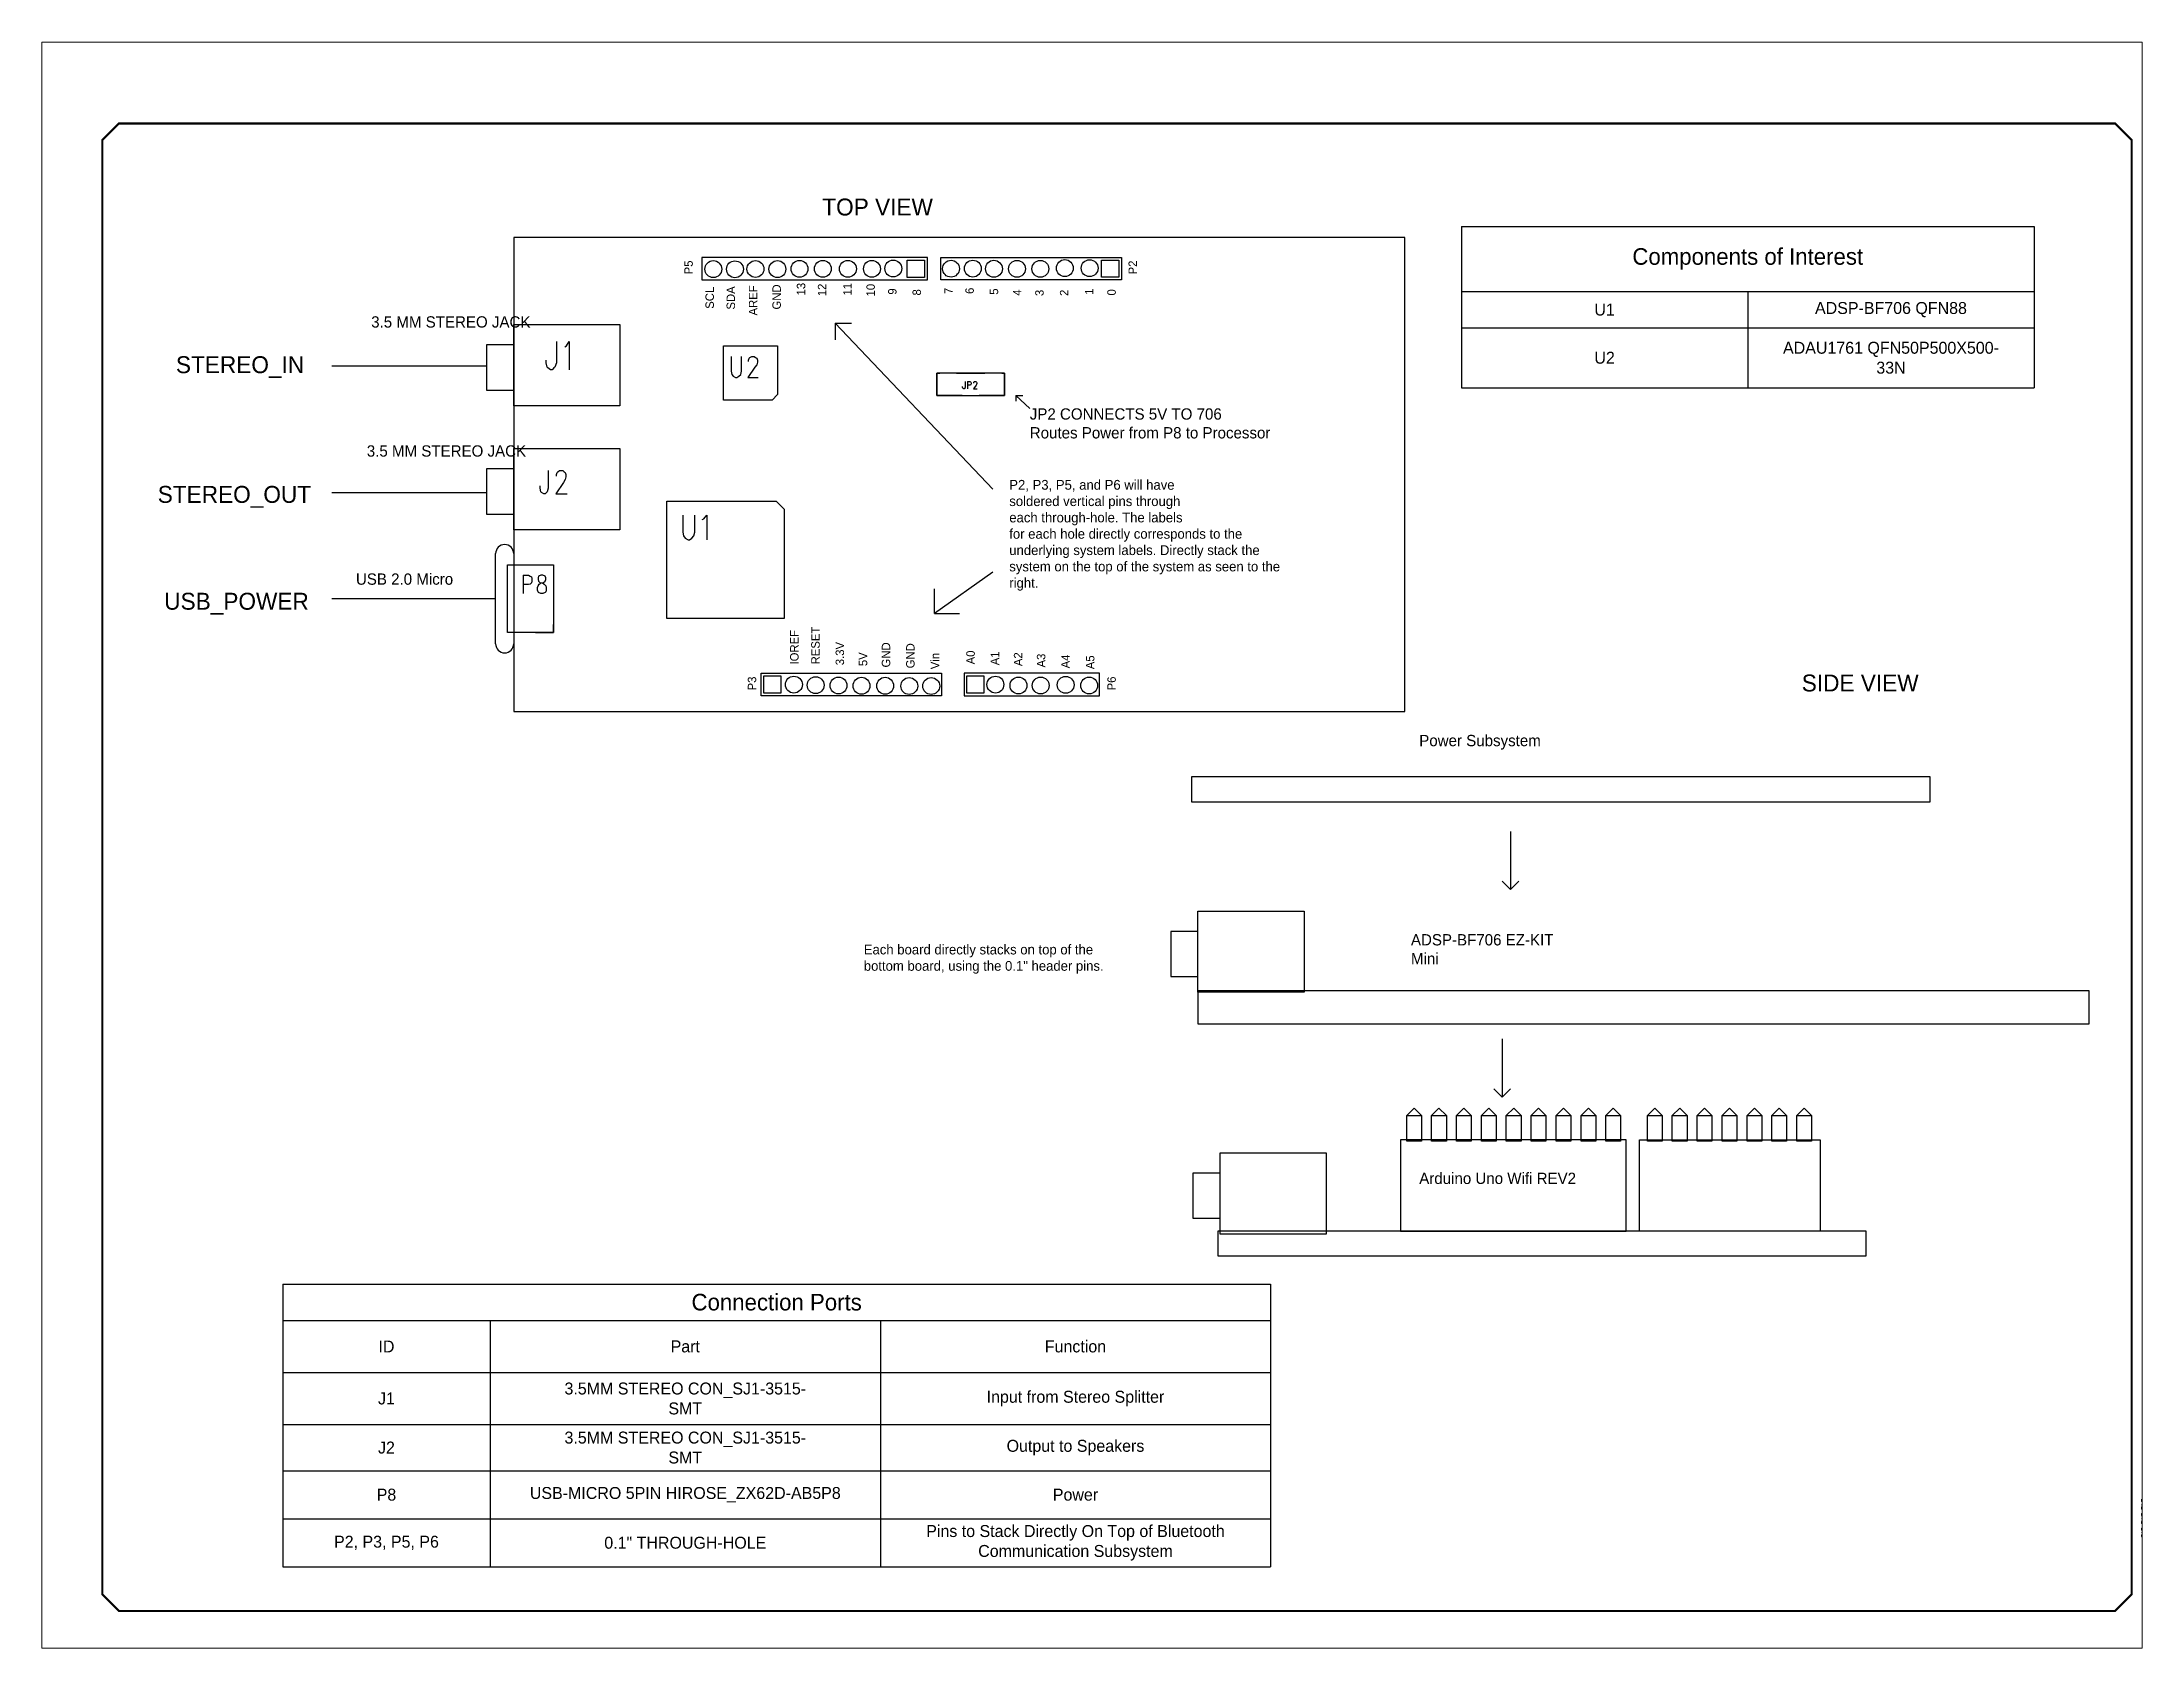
# Paper-space layout 'Layout1' of a CAD drawing. Header units: inches. Extents: x 0 to 10.5, y 0 to 8.
# The model-space entities are those that its viewports show. They can reach past a viewport. Long polylines and large blocks are cut down to what shows.
import ezdxf
from ezdxf.enums import TextEntityAlignment as Align

# ---------------------------------------------------------------- set-up
doc = ezdxf.new("R2010")
doc.units = ezdxf.units.IN
doc.header["$MEASUREMENT"] = 0
for name, color, linetype in [('LAYNR1', 2, 'Continuous'), ('TITLE', 7, 'Continuous'), ('WIRES', 7, 'Continuous')]:
    doc.layers.add(name, color=color, linetype=linetype)
doc.styles.add('ITALIC', font='ITALIC')
doc.styles.add('SIMPLEX', font='SIMPLEX')

# ---------------------------------------------------------------- blocks, each defined once
blk = doc.blocks.new('NO_NUM_acade_title')
at = {"layer": 'TITLE'}
for p, q in [((30.594, 22.177), (30.594, 20.781)), ((30.594, 0.281), (30.594, 2.214))]:
    blk.add_line(p, q, dxfattribs=at)
at = {"layer": 'TITLE', "const_width": 0.0312}
blk.add_lwpolyline([(30.594, 0.281), (30.594, 22.177), (30.344, 22.427), (0.281, 22.427), (0.031, 22.177), (0.031, 0.281), (0.281, 0.031), (30.344, 0.031)], close=True, dxfattribs=at)
at = {"layer": 'TITLE', "color": 1, "style": 'SIMPLEX'}
blk.add_text('CAD DWG FILE', height=0.0625, rotation=90, dxfattribs=at).set_placement((30.802, 1.13))
at = {"layer": 'TITLE', "color": 1, "style": 'ITALIC'}
for tag, height, p in [('TITLE#1', 0.125, (32.156, 3.406)), ('TITLE#2', 0.125, (32.156, 3.204)), ('TITLE#3', 0.125, (32.156, 3.001)), ('TITLE#4', 0.125, (32.156, 2.799)), ('DWG#', 0.2, (32.156, 0.826))]:
    blk.add_attdef(tag, text='', height=height, dxfattribs=at).set_placement(p, align=Align.CENTER)
at = {"layer": 'TITLE', "color": 1, "style": 'SIMPLEX'}
blk.add_attdef('CAD#', (30.826, 1.958), '', height=0.0938, rotation=90, dxfattribs=at)
at = {"layer": 'TITLE', "color": 1}
for tag, p, height, style in [('ENGINEER', (31.237, 1.958), 0.0938, 'ITALIC'), ('CHKDBY', (32.424, 1.958), 0.0938, 'ITALIC'), ('JOB#', (31.464, 1.644), 0.0938, 'SIMPLEX'), ('DRAWNBY', (32.494, 1.644), 0.0938, 'ITALIC'), ('SCALE', (31.353, 1.344), 0.0938, 'SIMPLEX'), ('DATE', (32.408, 1.344), 0.0938, 'SIMPLEX'), ('SHTS', (32.532, 0.25), 0.2, 'ITALIC')]:
    blk.add_attdef(tag, p, '', height=height, dxfattribs=dict(at, style=style))
at = {"layer": 'TITLE', "color": 1, "style": 'ITALIC'}
blk.add_attdef('SH#', text='', height=0.2, dxfattribs=at).set_placement((31.881, 0.25), align=Align.RIGHT)
at = {"layer": 'TITLE', "color": 7, "flags": 9}
blk.add_attdef('WD_TB', (31.219, 0.031), '', height=0.125, dxfattribs=at)
blk = doc.blocks.new('*T7')
at = {"color": 0, "linetype": 'ByBlock', "lineweight": -2, "transparency": 16777216}
for p, q in [((0, 0), (14.875, 0)), ((0, 0), (0, -4.258)), ((14.875, 0), (14.875, -4.258)), ((0, -0.548), (14.875, -0.548)), ((3.125, -0.548), (3.125, -4.258)), ((9, -0.548), (9, -4.258)), ((0, -1.332), (14.875, -1.332)), ((0, -2.116), (14.875, -2.116)), ((0, -2.81), (14.875, -2.81)), ((0, -3.534), (14.875, -3.534)), ((0, -4.258), (14.875, -4.258))]:
    blk.add_line(p, q, dxfattribs=at)
at = {"color": 0, "transparency": 16777216, "attachment_point": 5}
for s, insert, char_height, width in [('Connection Ports', (7.438, -0.274), 0.25, 14.755), ('ID', (1.562, -0.94), 0.18, 3.005), ('Part', (6.062, -0.94), 0.18, 5.755), ('Function', (11.938, -0.94), 0.18, 5.755), ('3.5MM STEREO CON_SJ1-3515-\\PSMT', (6.062, -1.724), 0.18, 5.755), ('J1', (1.562, -1.724), 0.18, 3.005), ('Input from Stereo Splitter', (11.938, -1.724), 0.18, 5.755), ('J2', (1.562, -2.463), 0.18, 3.005), ('3.5MM STEREO CON_SJ1-3515-\\PSMT', (6.062, -2.463), 0.18, 5.755), ('Output to Speakers', (11.938, -2.463), 0.18, 5.755), ('P8', (1.562, -3.172), 0.18, 3.005), ('USB-MICRO 5PIN HIROSE_ZX62D-AB5P8', (6.062, -3.172), 0.18, 5.755), ('Power', (11.938, -3.172), 0.18, 5.755), ('P2, P3, P5, P6', (1.562, -3.896), 0.18, 3.005), ('Pins to Stack Directly On Top of Bluetooth Communication Subsystem', (11.938, -3.896), 0.18, 5.755), ('0.1" THROUGH-HOLE', (6.062, -3.896), 0.18, 5.755)]:
    blk.add_mtext(s, dxfattribs=dict(at, insert=insert, char_height=char_height, width=width))
blk = doc.blocks.new('*T8')
at = {"color": 0, "linetype": 'ByBlock', "lineweight": -2, "transparency": 16777216}
for p, q in [((0, 0), (8.625, 0)), ((0, 0), (0, -2.426)), ((8.625, 0), (8.625, -2.426)), ((0, -0.976), (8.625, -0.976)), ((4.312, -0.976), (4.312, -2.426)), ((0, -1.526), (8.625, -1.526)), ((0, -2.426), (8.625, -2.426))]:
    blk.add_line(p, q, dxfattribs=at)
at = {"color": 0, "transparency": 16777216, "attachment_point": 5}
for s, insert, char_height, width in [('Components of Interest', (4.312, -0.488), 0.25, 8.505), ('U1', (2.156, -1.251), 0.18, 4.1925), ('ADSP-BF706 QFN88 ', (6.469, -1.251), 0.18, 4.1925), ('U2', (2.156, -1.976), 0.18, 4.1925), ('ADAU1761 QFN50P500X500-^J33N', (6.469, -1.976), 0.18, 4.1925)]:
    blk.add_mtext(s, dxfattribs=dict(at, insert=insert, char_height=char_height, width=width))

msp = doc.modelspace()

# ---------------------------------------------------------------- linework, layer by layer
for p, q in [((13.442, 16.922), (11.067, 19.422)), ((11.067, 19.422), (11.317, 19.422)), ((11.067, 19.422), (11.067, 19.297)), ((11.067, 19.297), (11.067, 19.172)), ((14, 18.138), (13.788, 18.329)), ((13.788, 18.329), (13.894, 18.329)), ((13.788, 18.329), (13.788, 18.244)), ((13.442, 15.672), (12.567, 15.047)), ((12.567, 15.047), (12.567, 15.422)), ((12.567, 15.047), (12.942, 15.047)), ((21.24, 11.768), (21.24, 10.893)), ((21.24, 10.893), (21.115, 11.018)), ((21.24, 10.893), (21.365, 11.018)), ((21.115, 8.643), (21.115, 7.768)), ((19.676, 7.491), (19.787, 7.602)), ((19.787, 7.602), (19.898, 7.491)), ((20.051, 7.491), (20.162, 7.602)), ((20.162, 7.602), (20.273, 7.491)), ((20.426, 7.491), (20.537, 7.602)), ((20.537, 7.602), (20.648, 7.491)), ((20.801, 7.491), (20.912, 7.602)), ((20.912, 7.602), (21.023, 7.491)), ((21.115, 7.768), (20.99, 7.893)), ((21.115, 7.768), (21.24, 7.893)), ((21.176, 7.491), (21.287, 7.602)), ((21.287, 7.602), (21.398, 7.491)), ((21.551, 7.491), (21.662, 7.602)), ((21.662, 7.602), (21.773, 7.491)), ((21.926, 7.491), (22.037, 7.602)), ((22.037, 7.602), (22.148, 7.491)), ((22.301, 7.491), (22.412, 7.602)), ((22.412, 7.602), (22.523, 7.491)), ((22.676, 7.491), (22.787, 7.602)), ((22.787, 7.602), (22.898, 7.491)), ((23.301, 7.491), (23.412, 7.602)), ((23.412, 7.602), (23.523, 7.491)), ((23.676, 7.491), (23.787, 7.602)), ((23.787, 7.602), (23.898, 7.491)), ((24.051, 7.491), (24.162, 7.602)), ((24.162, 7.602), (24.273, 7.491)), ((24.426, 7.491), (24.537, 7.602)), ((24.537, 7.602), (24.648, 7.491)), ((24.801, 7.491), (24.912, 7.602)), ((24.912, 7.602), (25.023, 7.491)), ((25.176, 7.491), (25.287, 7.602)), ((25.287, 7.602), (25.398, 7.491)), ((25.551, 7.491), (25.662, 7.602)), ((25.662, 7.602), (25.773, 7.491))]:
    msp.add_line(p, q)
for points in [[(19.676, 7.491), (19.898, 7.491), (19.898, 7.102), (19.676, 7.102)], [(20.051, 7.491), (20.273, 7.491), (20.273, 7.102), (20.051, 7.102)], [(20.426, 7.491), (20.648, 7.491), (20.648, 7.102), (20.426, 7.102)], [(20.801, 7.491), (21.023, 7.491), (21.023, 7.102), (20.801, 7.102)], [(21.176, 7.491), (21.398, 7.491), (21.398, 7.102), (21.176, 7.102)], [(21.551, 7.491), (21.773, 7.491), (21.773, 7.102), (21.551, 7.102)], [(21.926, 7.491), (22.148, 7.491), (22.148, 7.102), (21.926, 7.102)], [(22.301, 7.491), (22.523, 7.491), (22.523, 7.102), (22.301, 7.102)], [(22.676, 7.491), (22.898, 7.491), (22.898, 7.102), (22.676, 7.102)], [(23.301, 7.491), (23.523, 7.491), (23.523, 7.102), (23.301, 7.102)], [(23.676, 7.491), (23.898, 7.491), (23.898, 7.102), (23.676, 7.102)], [(24.051, 7.491), (24.273, 7.491), (24.273, 7.102), (24.051, 7.102)], [(24.426, 7.491), (24.648, 7.491), (24.648, 7.102), (24.426, 7.102)], [(24.801, 7.491), (25.023, 7.491), (25.023, 7.102), (24.801, 7.102)], [(25.176, 7.491), (25.398, 7.491), (25.398, 7.102), (25.176, 7.102)], [(25.551, 7.491), (25.773, 7.491), (25.773, 7.102), (25.551, 7.102)]]:
    msp.add_lwpolyline(points, close=True)
for centre in [(9.234, 20.235), (9.56, 20.232), (9.868, 20.236), (10.199, 20.235), (10.532, 20.238), (10.883, 20.239), (11.261, 20.238), (11.623, 20.239), (11.944, 20.243), (12.814, 20.241), (13.142, 20.242), (13.46, 20.24), (13.807, 20.239), (14.159, 20.239), (14.528, 20.25), (14.901, 20.248), (10.448, 13.978), (10.775, 13.97), (11.119, 13.965), (11.466, 13.961), (11.822, 13.961), (12.185, 13.957), (12.516, 13.957), (13.482, 13.978), (13.829, 13.965), (14.164, 13.965), (14.54, 13.974), (14.895, 13.965)]:
    msp.add_circle(centre, 0.127)
at = {"layer": 'LAYNR1', "color": 7}
for points in [[(6.228, 13.573), (19.649, 13.573), (19.649, 20.708), (6.228, 20.708), (6.228, 13.573)], [(12.458, 20.411), (9.06, 20.411), (9.06, 20.071), (12.458, 20.071), (12.458, 20.411)], [(12.413, 20.11), (12.155, 20.11), (12.155, 20.368), (12.413, 20.368), (12.413, 20.11)], [(15.38, 20.071), (12.661, 20.071), (12.661, 20.411), (15.38, 20.411), (15.38, 20.071)], [(15.339, 20.112), (15.081, 20.112), (15.081, 20.37), (15.339, 20.37), (15.339, 20.112)], [(6.228, 19.4), (7.825, 19.4), (7.825, 18.176), (6.228, 18.176), (6.228, 19.4)], [(10.203, 18.346), (10.118, 18.261), (9.388, 18.261), (9.388, 19.077), (10.203, 19.077), (10.203, 18.346)], [(13.618, 18.669), (12.599, 18.669), (12.599, 18.329), (13.618, 18.329), (13.618, 18.669)], [(6.228, 17.531), (7.825, 17.531), (7.825, 16.308), (6.228, 16.308), (6.228, 17.531)], [(10.302, 14.974), (8.535, 14.974), (8.535, 16.741), (10.183, 16.741), (10.302, 16.622), (10.302, 14.974)], [(6.829, 15.781), (6.829, 14.762), (6.133, 14.762), (6.133, 15.781), (6.829, 15.781)], [(6.636, 15.626), (6.603, 15.609), (6.594, 15.584), (6.594, 15.559), (6.603, 15.534), (6.619, 15.517), (6.661, 15.509), (6.686, 15.492), (6.711, 15.467), (6.719, 15.442), (6.719, 15.401), (6.711, 15.376), (6.703, 15.367), (6.669, 15.351), (6.636, 15.351), (6.603, 15.367), (6.594, 15.376), (6.586, 15.401), (6.586, 15.442), (6.594, 15.467), (6.611, 15.492), (6.644, 15.509), (6.678, 15.517), (6.703, 15.534), (6.711, 15.559), (6.711, 15.584), (6.703, 15.609), (6.669, 15.626), (6.636, 15.626)], [(9.953, 14.15), (12.671, 14.15), (12.671, 13.81), (9.953, 13.81), (9.953, 14.15)], [(9.994, 14.109), (10.252, 14.109), (10.252, 13.851), (9.994, 13.851), (9.994, 14.109)], [(13.011, 13.81), (15.05, 13.81), (15.05, 14.15), (13.011, 14.15), (13.011, 13.81)], [(13.052, 14.109), (13.31, 14.109), (13.31, 13.851), (13.052, 13.851), (13.052, 14.109)], [(16.436, 12.214), (27.561, 12.214), (27.561, 12.589), (16.436, 12.589), (16.436, 12.214)], [(16.533, 10.568), (18.13, 10.568), (18.13, 9.345), (16.533, 9.345), (16.533, 10.568)], [(16.531, 8.868), (29.952, 8.868), (29.952, 9.368), (16.531, 9.368), (16.531, 8.868)], [(22.98, 7.125), (19.582, 7.125), (19.582, 5.75), (22.98, 5.75), (22.98, 6.09)], [(25.902, 5.75), (23.184, 5.75), (23.184, 7.125), (25.902, 7.125), (25.902, 5.75)], [(16.865, 6.927), (18.462, 6.927), (18.462, 5.704), (16.865, 5.704), (16.865, 6.927)], [(16.832, 5.375), (26.596, 5.375), (26.596, 5.75), (16.832, 5.75), (16.832, 5.375)]]:
    msp.add_lwpolyline(points, close=True, dxfattribs=at)
for points in [[(6.228, 19.094), (5.82, 19.094), (5.82, 18.414), (6.228, 18.414)], [(6.872, 19.142), (6.872, 18.822), (6.846, 18.758), (6.833, 18.746), (6.808, 18.72), (6.782, 18.72), (6.744, 18.746), (6.731, 18.758), (6.718, 18.822), (6.718, 18.861)], [(7, 19.065), (7.025, 19.078), (7.064, 19.142), (7.064, 18.72)], [(9.502, 18.921), (9.502, 18.698), (9.511, 18.65), (9.531, 18.62), (9.57, 18.601), (9.589, 18.601), (9.618, 18.62), (9.647, 18.65), (9.657, 18.698), (9.657, 18.921)], [(9.764, 18.844), (9.764, 18.863), (9.774, 18.892), (9.783, 18.902), (9.812, 18.921), (9.851, 18.921), (9.871, 18.902), (9.89, 18.892), (9.9, 18.863), (9.9, 18.834), (9.89, 18.795), (9.861, 18.756), (9.754, 18.601), (9.91, 18.601)], [(12.982, 18.329), (12.599, 18.329), (12.599, 18.669), (12.643, 18.669)], [(12.897, 18.669), (13.322, 18.669)], [(13.577, 18.669), (13.618, 18.669), (13.618, 18.329), (13.237, 18.329)], [(13.027, 18.543), (13.027, 18.458), (13.023, 18.441), (13.02, 18.438), (13.013, 18.431), (13.006, 18.431), (12.996, 18.438), (12.993, 18.441), (12.989, 18.458), (12.989, 18.469)], [(13.064, 18.543), (13.064, 18.431)], [(13.064, 18.543), (13.098, 18.543), (13.108, 18.536), (13.112, 18.533), (13.118, 18.523), (13.118, 18.506), (13.112, 18.496), (13.108, 18.489), (13.098, 18.486), (13.064, 18.486)], [(13.156, 18.516), (13.156, 18.523), (13.159, 18.533), (13.163, 18.536), (13.169, 18.543), (13.186, 18.543), (13.193, 18.536), (13.196, 18.533), (13.203, 18.523), (13.203, 18.513), (13.196, 18.499), (13.19, 18.486), (13.152, 18.431), (13.207, 18.431)], [(6.228, 17.225), (5.82, 17.225), (5.82, 16.545), (6.228, 16.545)], [(6.745, 17.204), (6.745, 16.937), (6.734, 16.883), (6.723, 16.873), (6.702, 16.851), (6.68, 16.851), (6.648, 16.873), (6.638, 16.883), (6.627, 16.937), (6.627, 16.969)], [(6.873, 17.118), (6.873, 17.14), (6.884, 17.172), (6.894, 17.182), (6.916, 17.204), (6.969, 17.204), (6.99, 17.182), (7.001, 17.172), (7.012, 17.14), (7.012, 17.108), (7.001, 17.065), (6.98, 17.022), (6.862, 16.851), (7.033, 16.851)], [(8.774, 16.531), (8.774, 16.273), (8.786, 16.217), (8.808, 16.183), (8.853, 16.16), (8.876, 16.16), (8.909, 16.183), (8.943, 16.217), (8.954, 16.273), (8.954, 16.531)], [(9.067, 16.464), (9.089, 16.475), (9.134, 16.531), (9.134, 16.16)], [(5.956, 14.592), (5.956, 15.951)], [(6.228, 15.951), (6.228, 14.592)], [(6.252, 14.762), (6.133, 14.762), (6.133, 15.781), (6.252, 15.781)], [(6.369, 15.626), (6.369, 15.351)], [(6.369, 15.626), (6.453, 15.626), (6.478, 15.609), (6.494, 15.601), (6.503, 15.576), (6.503, 15.534), (6.494, 15.509), (6.478, 15.492), (6.453, 15.484), (6.369, 15.484)], [(6.557, 15.781), (6.829, 15.781), (6.829, 15.662)], [(6.557, 14.762), (6.829, 14.762), (6.829, 14.881)], [(16.533, 10.262), (16.125, 10.262), (16.125, 9.583), (16.533, 9.583)], [(16.865, 6.621), (16.457, 6.621), (16.457, 5.942), (16.865, 5.942)]]:
    msp.add_lwpolyline(points, dxfattribs=at)
for points in [[(6.228, 15.951, 1), (5.956, 15.951)], [(5.956, 14.592, 1), (6.228, 14.592)]]:
    msp.add_lwpolyline(points, format="xyb", dxfattribs=at)
at = {"layer": 'WIRES'}
for p, q in [((5.82, 18.775), (3.489, 18.775)), ((5.82, 16.864), (3.489, 16.864)), ((5.956, 15.271), (3.489, 15.271))]:
    msp.add_line(p, q, dxfattribs=at)

# ---------------------------------------------------------------- block references
for name, p in [('NO_NUM_acade_title', (0, 0)), ('*T8', (20.5, 20.875)), ('*T7', (2.75, 4.952))]:
    msp.add_blockref(name, p)

# ---------------------------------------------------------------- texts
for s, p in [('TOP VIEW', (10.875, 21.042)), ('STEREO_IN', (1.141, 18.668)), ('STEREO_OUT', (0.867, 16.715)), ('USB_POWER', (0.965, 15.106)), ('SIDE VIEW', (25.625, 13.875))]:
    msp.add_text(s, height=0.2548).set_placement(p)
for s, height, p in [('P5', 0.1274, (8.925, 20.155)), ('P2', 0.1274, (15.614, 20.155)), ('SCL', 0.1274, (9.243, 19.637)), ('SDA', 0.1274, (9.561, 19.625)), ('AREF', 0.1274, (9.897, 19.536)), ('GND', 0.1274, (10.251, 19.626)), ('13', 0.1274, (10.619, 19.838)), ('12', 0.1274, (10.936, 19.826)), ('11', 0.1274, (11.318, 19.836)), ('10', 0.1274, (11.667, 19.823)), ('9', 0.127, (11.993, 19.85)), ('8', 0.127, (12.361, 19.837)), ('7', 0.127, (12.839, 19.859)), ('6', 0.127, (13.157, 19.861)), ('5', 0.127, (13.524, 19.848)), ('4', 0.127, (13.873, 19.834)), ('1', 0.127, (14.958, 19.849)), ('0', 0.127, (15.295, 19.837)), ('3', 0.127, (14.209, 19.829)), ('2', 0.127, (14.581, 19.83)), ('IOREF', 0.1274, (10.518, 14.281)), ('RESET', 0.1274, (10.836, 14.283)), ('3.3V', 0.1274, (11.203, 14.27)), ('GND', 0.1274, (11.898, 14.236)), ('GND', 0.1274, (12.265, 14.223)), ('5V', 0.1274, (11.552, 14.256)), ('Vin', 0.1274, (12.637, 14.21)), ('A0', 0.1274, (13.172, 14.283)), ('A1', 0.1274, (13.539, 14.27)), ('A2', 0.1274, (13.888, 14.256)), ('A3', 0.1274, (14.234, 14.236)), ('A4', 0.1274, (14.601, 14.223)), ('A5', 0.1274, (14.973, 14.21)), ('P3', 0.1274, (9.88, 13.891)), ('P6', 0.1274, (15.295, 13.891))]:
    msp.add_text(s, height=height, rotation=90).set_placement(p)
at = {"attachment_point": 1}
for s, width, gutter_width, heights, insert, char_height in [('3.5 MM STEREO JACK', 2.33589, 0.849, [0], (4.082, 19.524), 0.16988), ('JP2 CONNECTS 5V TO 706\\PRoutes Power from P8 to Processor', 3.92854, 0.849, [1.274], (14, 18.138), 0.16988), ('3.5 MM STEREO JACK', 2.33589, 0.849, [0], (4.016, 17.581), 0.16988), ('P2, P3, P5, and P6 will have \\Psoldered vertical pins through\\Peach through-hole. The labels\\Pfor each hole directly corresponds to the underlying system labels. Directly stack the system on the top of the system as seen to the right.', 4.09655, 1.277, [2.263], (13.691, 17.06), 0.1475), ('USB 2.0 Micro', 2.33589, 0.849, [0], (3.852, 15.652), 0.16988), ('Power Subsystem', 2.33589, 0.849, [0], (19.865, 13.221), 0.16988), ('ADSP-BF706 EZ-KIT Mini', 2.33589, 0.849, [0], (19.74, 10.221), 0.16988), ('Each board directly stacks on top of the bottom board, using the 0.1" header pins.', 4.09655, 1.277, [2.263], (11.5, 10.063), 0.1475), ('Arduino Uno Wifi REV2', 2.33589, 0.849, [0], (19.865, 6.629), 0.16988)]:
    msp.add_mtext_dynamic_manual_height_columns(s, width=width, gutter_width=gutter_width, heights=heights, dxfattribs=dict(at, insert=insert, char_height=char_height))

psp = doc.layouts.get("Layout1")

# ---------------------------------------------------------------- viewports
at = {"layer": '0', "view_target_point": (16.75, 11.229)}
psp.add_viewport(center=(5.236, 4.025), size=(10.442, 7.98408), view_center_point=(-1.813, 0.333), view_height=24.18185, dxfattribs=at)

doc.saveas('drawing.dxf')
